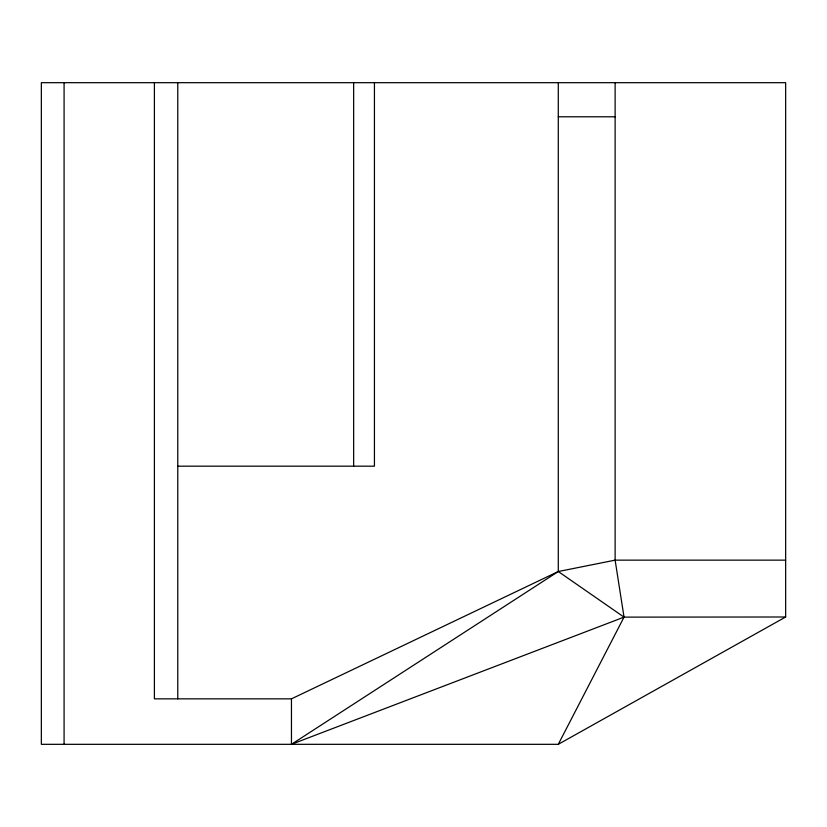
<?xml version="1.0" encoding="UTF-8"?>
<svg xmlns="http://www.w3.org/2000/svg" width="827" height="827" viewBox="0 0 827 827"><rect width="100%" height="100%" fill="white"/><g stroke="black" fill="none" stroke-linecap="round" stroke-linejoin="round"><path stroke-width="1.24" d="M558.287 744.31L785.65 616.994L785.65 82.679L41.35 82.679L41.35 744.321L558.287 744.321L624.034 617.128L615.123 560.148L615.123 82.679M785.65 616.994L624.034 617.128L558.287 571.519L291.455 698.846L291.455 744.321L558.287 571.519L615.123 560.148L785.65 560.148M291.455 744.321L624.034 617.128M558.287 116.793L615.123 116.793M177.774 466.18L374.435 466.18L374.435 82.679M291.455 698.846L154.401 698.846L154.401 82.679M558.287 82.679L558.287 571.519M353.656 82.679L353.656 466.18M177.774 82.679L177.774 698.846M64.082 82.679L64.082 744.321"/></g></svg>
